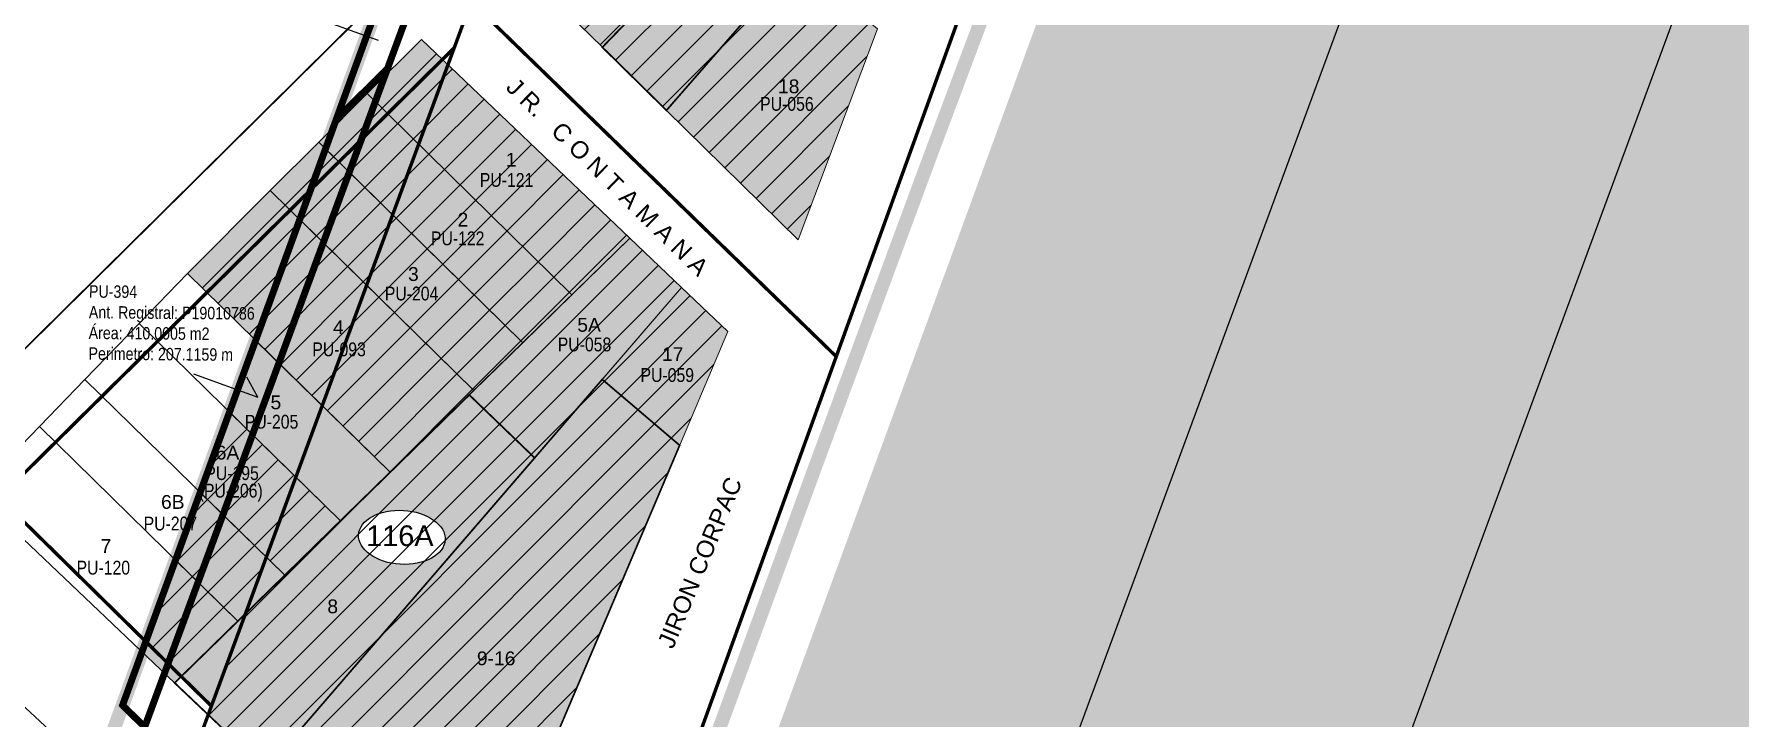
# Model space of a CAD drawing. Header units: metres. Extents: x 546056 to 547654, y 9072317 to 9075555.
# Drawn here: x 547088.8 to 547336.3, y 9075007.4 to 9075106.6 of the extents above; entities that cross this region are included whole.
import ezdxf
from ezdxf.enums import TextEntityAlignment as Align

# ---------------------------------------------------------------- set-up
doc = ezdxf.new("R2010")
doc.units = ezdxf.units.M
for name, pattern in [('ACAD_ISO10W100', [18, 12, -3, 0, -3]), ('DASHDOT', [1, 0.5, -0.25, 0, -0.25]), ('DASHED', [0.75, 0.5, -0.25])]:
    doc.linetypes.add(name, pattern=pattern)
doc.layers.get('0').update_dxf_attribs({"color": 130})
for name, color, linetype in [('0-poligonos', 7, 'DASHED'), ('000 COLINDANTE', 8, 'Continuous'), ('3. HACHT_ADQUIRIDO', 3, 'Continuous'), ('AH LAS GAVIOTAS', 7, 'Continuous'), ('AREA PARCIAL', 9, 'Continuous'), ('CODIGO PREDIO', 5, 'Continuous'), ('ENTREGADOS A OPAT', 130, 'Continuous'), ('LOTES', 7, 'Continuous'), ('LOTES_PREDIOS', 7, 'Continuous'), ('MANZANA', 7, 'Continuous'), ('P19048664', 40, 'Continuous'), ('PARTIDA 11161618_MTC', 150, 'Continuous'), ('PARTIDA_P19010786', 40, 'Continuous'), ('PERIMETRICO', 1, 'Continuous'), ('PREDIO ADQUIRIDO DL 1364', 3, 'Continuous'), ('Transferencias o Adquisiciones Nuevas', 1, 'Continuous'), ('URB YARINACOCHAS', 7, 'Continuous'), ('VIAS', 7, 'Continuous')]:
    doc.layers.add(name, color=color, linetype=linetype)
doc.styles.add('arial', font='arial.ttf', dxfattribs={"height": 0.1})
doc.styles.add('Arial Narrow', font='ARIALN.TTF')
doc.styles.add('CODIGO', font='ARIALN.TTF')

msp = doc.modelspace()

# ---------------------------------------------------------------- hatches: boundary and pattern name
at = {"true_color": 0xbdeeff, "transparency": 33554559}
h = msp.add_hatch(color=254, dxfattribs=at)
h.dxf.hatch_style = 1
h.paths.add_polyline_path([(547349.3, 9074052.99), (547347.59, 9074107.75), (547335.9, 9074188.46), (547321.31, 9074245.17), (547392.34, 9074835.03), (547386.14, 9074925.07), (547416.57, 9075031.22), (547427.05, 9075045.78), (547416.93, 9075067.03), (547415.18, 9075076.21), (547429.51, 9075118.23), (547422.26, 9075124.53), (547421.14, 9075147.77), (547434.77, 9075162.43), (547439.89, 9075179.38), (547443.64, 9075197.78), (547462.71, 9075245.98), (547577.46, 9075370.75), (547399.73, 9075531.63), (547385.41, 9075513.8), (547357.77, 9075439.43), (547355.99, 9075440.1), (546239.78, 9072396.33), (546249.8, 9072358.35), (546734.39, 9072481.83), (546808.97, 9072697.79), (546816.43, 9072719.67), (546868.02, 9072857.11), (546870.42, 9072863.77), (547105.84, 9072927.93), (547071.26, 9073050.57), (547073.1, 9073080.4), (547077.07, 9073179.84), (547032.15, 9073499.03), (547079.36, 9073627.77), (547075.7, 9073729.58), (547086.01, 9073756.98), (547074.43, 9073809.59), (547233.46, 9073846.21), (547328.77, 9073908.99)])
at = {"layer": '3. HACHT_ADQUIRIDO', "lineweight": 0, "ltscale": 0.3}
h = msp.add_hatch(color=92, dxfattribs=at)
h.dxf.hatch_style = 1
h.paths.add_polyline_path([(547190.44, 9075124.49), (547171.24, 9075104.66), (547180.54, 9075095.51), (547199.37, 9075117.1)])
h.paths.add_polyline_path([(547227.9, 9075236.13), (547236.69, 9075236.13), (547236.69, 9075239.19), (547227.9, 9075239.19)], flags=9)
h.paths.add_polyline_path([(547225.64, 9075174.45), (547343.49, 9075174.45), (547343.49, 9075188.42), (547225.64, 9075188.42)], flags=9)
h.paths.add_polyline_path([(547301.4, 9075409.84), (547310.19, 9075409.84), (547310.19, 9075412.91), (547301.4, 9075412.91)], flags=9)
h.paths.add_polyline_path([(547242.51, 9075332.7), (547245.08, 9075332.7), (547245.08, 9075335.76), (547242.51, 9075335.76)], flags=9)
h.paths.add_polyline_path([(547169.96, 9075129.85), (547178.75, 9075129.85), (547178.75, 9075132.91), (547169.96, 9075132.91)], flags=9)
h.paths.add_polyline_path([(547199.08, 9075130.35), (547207.86, 9075130.35), (547207.86, 9075133.42), (547199.08, 9075133.42)], flags=9)
h.paths.add_polyline_path([(547193.79, 9075120.73), (547202.58, 9075120.73), (547202.58, 9075123.8), (547193.79, 9075123.8)], flags=9)
h.paths.add_polyline_path([(547193.62, 9075094.9), (547202.41, 9075094.9), (547202.41, 9075097.97), (547193.62, 9075097.97)], flags=9)
h.paths.add_polyline_path([(547172.34, 9075116.02), (547181.13, 9075116.02), (547181.13, 9075119.08), (547172.34, 9075119.08)], flags=25)
h.paths.add_polyline_path([(547164.54, 9075173.61), (547173.33, 9075173.61), (547173.33, 9075176.68), (547164.54, 9075176.68)], flags=9)
h.paths.add_polyline_path([(547237.5, 9075211.91), (547246.29, 9075211.91), (547246.29, 9075214.97), (547237.5, 9075214.97)], flags=9)
h.paths.add_polyline_path([(547247.68, 9075231.53), (547256.47, 9075231.53), (547256.47, 9075234.59), (547247.68, 9075234.59)], flags=9)
h.paths.add_polyline_path([(547238.66, 9075329.65), (547247.44, 9075329.65), (547247.44, 9075332.72), (547238.66, 9075332.72)], flags=9)
h.paths.add_polyline_path([(547269.94, 9075353.07), (547278.73, 9075353.07), (547278.73, 9075356.14), (547269.94, 9075356.14)], flags=9)
h.paths.add_polyline_path([(547287.41, 9075382.14), (547296.2, 9075382.14), (547296.2, 9075385.2), (547287.41, 9075385.2)], flags=9)
h.paths.add_polyline_path([(547228.76, 9075315.64), (547237.55, 9075315.64), (547237.55, 9075318.7), (547228.76, 9075318.7)], flags=9)
h.paths.add_polyline_path([(547219.59, 9075304.23), (547228.38, 9075304.23), (547228.38, 9075307.3), (547219.59, 9075307.3)], flags=9)
h.paths.add_polyline_path([(547210.2, 9075293.41), (547218.99, 9075293.41), (547218.99, 9075296.47), (547210.2, 9075296.47)], flags=9)
h.paths.add_polyline_path([(547195.75, 9075275.16), (547204.54, 9075275.16), (547204.54, 9075278.23), (547195.75, 9075278.23)], flags=9)
h.paths.add_polyline_path([(547204.76, 9075257.5), (547213.55, 9075257.5), (547213.55, 9075260.56), (547204.76, 9075260.56)], flags=9)
h.paths.add_polyline_path([(547216.79, 9075247.4), (547225.58, 9075247.4), (547225.58, 9075250.46), (547216.79, 9075250.46)], flags=9)
h.paths.add_polyline_path([(547239.17, 9075269.32), (547257.13, 9075269.32), (547257.13, 9075272.38), (547239.17, 9075272.38)], flags=9)
h.paths.add_polyline_path([(547269.6, 9075286.96), (547278.38, 9075286.96), (547278.38, 9075290.02), (547269.6, 9075290.02)], flags=9)
h.paths.add_polyline_path([(547261.33, 9075296.08), (547267.92, 9075296.08), (547267.92, 9075298.38), (547261.33, 9075298.38)], flags=9)
h.paths.add_polyline_path([(547257.4, 9075307.3), (547266.19, 9075307.3), (547266.19, 9075310.36), (547257.4, 9075310.36)], flags=9)
h.paths.add_polyline_path([(547191.7, 9075235.78), (547220.11, 9075206.93), (547222.88, 9075209.65), (547194.46, 9075238.5)], flags=9)
h.paths.add_polyline_path([(547175.2, 9075167.18), (547183.72, 9075167.18), (547183.72, 9075171.78), (547175.2, 9075171.78)], flags=9)
h.paths.add_polyline_path([(547227.64, 9075275.86), (547233.83, 9075275.86), (547233.83, 9075280.45), (547227.64, 9075280.45)], flags=9)
h.paths.add_polyline_path([(547199.95, 9075278.41), (547202.51, 9075278.41), (547202.51, 9075281.41), (547199.95, 9075281.41)], flags=9)
h.paths.add_polyline_path([(547272.58, 9075290.4), (547276.71, 9075290.4), (547276.71, 9075293.46), (547272.58, 9075293.46)], flags=9)
h.paths.add_polyline_path([(547261.85, 9075299.18), (547267.85, 9075299.18), (547267.85, 9075302.25), (547261.85, 9075302.25)], flags=9)
h.paths.add_polyline_path([(547260.21, 9075311.14), (547266.2, 9075311.14), (547266.2, 9075314.2), (547260.21, 9075314.2)], flags=9)
h.paths.add_polyline_path([(547245.56, 9075272.15), (547257.64, 9075272.15), (547257.64, 9075275.76), (547245.56, 9075275.76)], flags=9)
h.paths.add_polyline_path([(547239.83, 9075215.13), (547243.95, 9075215.13), (547243.95, 9075218.14), (547239.83, 9075218.14)], flags=9)
h.paths.add_polyline_path([(547249.35, 9075234.59), (547255.33, 9075234.59), (547255.33, 9075237.6), (547249.35, 9075237.6)], flags=9)
h.paths.add_polyline_path([(547232.86, 9075238.92), (547235.42, 9075238.92), (547235.42, 9075241.94), (547232.86, 9075241.94)], flags=9)
h.paths.add_polyline_path([(547208.31, 9075260.09), (547210.89, 9075260.09), (547210.89, 9075263.15), (547208.31, 9075263.15)], flags=9)
h.paths.add_polyline_path([(547220.78, 9075250.27), (547223.34, 9075250.27), (547223.34, 9075253.28), (547220.78, 9075253.28)], flags=9)
h.paths.add_polyline_path([(547213.66, 9075296.19), (547216.24, 9075296.19), (547216.24, 9075299.25), (547213.66, 9075299.25)], flags=9)
h.paths.add_polyline_path([(547223.05, 9075306.98), (547225.6, 9075306.98), (547225.6, 9075309.94), (547223.05, 9075309.94)], flags=9)
h.paths.add_polyline_path([(547232.13, 9075318.43), (547234.7, 9075318.43), (547234.7, 9075321.5), (547232.13, 9075321.5)], flags=9)
h.paths.add_polyline_path([(547173.21, 9075132.63), (547177.32, 9075132.63), (547177.32, 9075135.64), (547173.21, 9075135.64)], flags=9)
h.paths.add_polyline_path([(547196.22, 9075097.45), (547200.35, 9075097.45), (547200.35, 9075100.52), (547196.22, 9075100.52)], flags=9)
h.paths.add_polyline_path([(547184.09, 9075109.14), (547188.22, 9075109.14), (547188.22, 9075112.21), (547184.09, 9075112.21)], flags=24)
h.paths.add_polyline_path([(547175.04, 9075119.03), (547179.17, 9075119.03), (547179.17, 9075122.09), (547175.04, 9075122.09)], flags=25)
h.paths.add_polyline_path([(547196.79, 9075123.55), (547200.9, 9075123.55), (547200.9, 9075126.57), (547196.79, 9075126.57)], flags=9)
h.paths.add_polyline_path([(547201.38, 9075132.92), (547205.51, 9075132.92), (547205.51, 9075135.98), (547201.38, 9075135.98)], flags=9)
h.paths.add_polyline_path([(547246.84, 9075341.02), (547264.36, 9075323.23), (547267.13, 9075325.95), (547249.61, 9075343.74)], flags=9)
h.paths.add_polyline_path([(547167.96, 9075177.68), (547170.54, 9075177.68), (547170.54, 9075180.75), (547167.96, 9075180.75)], flags=9)
h.paths.add_polyline_path([(547273.09, 9075356.19), (547275.65, 9075356.19), (547275.65, 9075359.21), (547273.09, 9075359.21)], flags=9)
h.paths.add_polyline_path([(547270.45, 9075237.43), (547279.13, 9075263.72), (547275.45, 9075264.93), (547266.76, 9075238.65)], flags=9)
h.paths.add_polyline_path([(547291.3, 9075375.44), (547297.49, 9075375.44), (547297.49, 9075380.03), (547291.3, 9075380.03)], flags=9)
h.paths.add_polyline_path([(547290.18, 9075385.21), (547292.74, 9075385.21), (547292.74, 9075388.22), (547290.18, 9075388.22)], flags=9)
h.paths.add_polyline_path([(547296.68, 9075394.53), (547301.1, 9075394.53), (547301.1, 9075397.54), (547296.68, 9075397.54)], flags=9)
h.paths.add_polyline_path([(547301.89, 9075401.29), (547306.31, 9075401.29), (547306.31, 9075404.3), (547301.89, 9075404.3)], flags=9)
h.paths.add_polyline_path([(547307.39, 9075406.71), (547312, 9075406.71), (547312, 9075409.81), (547307.39, 9075409.81)], flags=9)
h.paths.add_polyline_path([(547311.33, 9075411.47), (547315.9, 9075411.47), (547315.9, 9075414.49), (547311.33, 9075414.49)], flags=9)
h.paths.add_polyline_path([(547315.86, 9075416.61), (547320.28, 9075416.61), (547320.28, 9075419.62), (547315.86, 9075419.62)], flags=9)
h.paths.add_polyline_path([(547320.56, 9075424.86), (547324.82, 9075424.86), (547324.82, 9075427.87), (547320.56, 9075427.87)], flags=9)
h = msp.add_hatch(color=92, dxfattribs=at)
h.dxf.hatch_style = 1
h.paths.add_polyline_path([(547190.44, 9075124.49), (547181.1, 9075132.24), (547162.88, 9075112.86), (547171.24, 9075104.66)])
h = msp.add_hatch(color=92, dxfattribs=at)
h.dxf.hatch_style = 1
h.paths.add_polyline_path([(547211.18, 9075107.32), (547199.37, 9075117.1), (547180.54, 9075095.51), (547199.63, 9075076.75)])
h = msp.add_hatch(color=92, dxfattribs=at)
h.dxf.hatch_style = 1
h.paths.add_polyline_path([(547175.21, 9075077), (547144.98, 9075105.81), (547137.13, 9075097.96), (547166.79, 9075068.77)])
h = msp.add_hatch(color=92, dxfattribs=at)
h.dxf.hatch_style = 1
h.paths.add_polyline_path([(547137.13, 9075097.96), (547130.08, 9075090.9), (547159.68, 9075061.82), (547166.79, 9075068.77)])
h = msp.add_hatch(color=92, dxfattribs=at)
h.dxf.hatch_style = 1
h.paths.add_polyline_path([(547159.68, 9075061.82), (547152.58, 9075054.89), (547123.06, 9075083.87), (547130.08, 9075090.9)])
h = msp.add_hatch(color=92, dxfattribs=at)
h.dxf.hatch_style = 1
h.paths.add_polyline_path([(547123.06, 9075083.87), (547111.03, 9075071.84), (547140.44, 9075043.03), (547152.58, 9075054.89)])
h = msp.add_hatch(color=92, dxfattribs=at)
h.dxf.hatch_style = 1
h.paths.add_polyline_path([(547175.21, 9075077), (547182.74, 9075069.83), (547161.42, 9075045.12), (547151.93, 9075054.25)])
h = msp.add_hatch(color=92, dxfattribs=at)
h.dxf.hatch_style = 1
h.paths.add_polyline_path([(547182.74, 9075069.83), (547189.46, 9075063.43), (547182.46, 9075046.94), (547171.23, 9075056.5)])
h = msp.add_hatch(color=92, dxfattribs=at)
h.dxf.hatch_style = 1
h.paths.add_polyline_path([(547130.59, 9075052.68), (547126.77, 9075042.33), (547133.24, 9075035.99), (547140.44, 9075043.03)])
h.paths.add_polyline_path([(547130.59, 9075052.68), (547120.93, 9075062.14), (547117.14, 9075051.75), (547126.77, 9075042.33)])
h.paths.add_polyline_path([(547118.85, 9075048.81), (547127.64, 9075048.81), (547127.64, 9075051.88), (547118.85, 9075051.88)], flags=25)
h.paths.add_polyline_path([(547122.59, 9075051.63), (547125.15, 9075051.63), (547125.15, 9075054.64), (547122.59, 9075054.64)], flags=24)
h = msp.add_hatch(color=92, dxfattribs=at)
h.dxf.hatch_style = 1
h.paths.add_polyline_path([(547161.42, 9075045.12), (547151.93, 9075054.25), (547119.46, 9075022.53), (547114.51, 9075009.13), (547114.05, 9075007.87), (547122.42, 9074999.93)])
edge = h.paths.add_edge_path(flags=16)
edge.add_ellipse((547142.15, 9075033.6), major_axis=(6.28, -0.37), ratio=0.623149, start_angle=0, end_angle=360)
h.paths.add_polyline_path([(547119.46, 9075022.53), (547110.14, 9075013.43), (547114.51, 9075009.14)])
h.paths.add_polyline_path([(547182.46, 9075046.94), (547171.23, 9075056.5), (547161.42, 9075045.12), (547122.42, 9074999.93), (547150.99, 9074972.84)])
h.paths.add_polyline_path([(547130.82, 9075022.05), (547133.4, 9075022.05), (547133.4, 9075025.11), (547130.82, 9075025.11)], flags=24)
h.paths.add_polyline_path([(547136.2, 9075031.51), (547147.53, 9075031.51), (547147.53, 9075036.11), (547136.2, 9075036.11)], flags=24)
h.paths.add_polyline_path([(547152.52, 9075014.51), (547159.13, 9075014.51), (547159.13, 9075017.57), (547152.52, 9075017.57)], flags=24)
h = msp.add_hatch(color=92, dxfattribs=at)
h.dxf.hatch_style = 1
h.paths.add_polyline_path([(547126.77, 9075042.33), (547122.49, 9075030.73), (547125.17, 9075028.11), (547133.24, 9075035.99)])
h.paths.add_polyline_path([(547126.77, 9075042.33), (547117.14, 9075051.75), (547112.89, 9075040.12), (547122.48, 9075030.73)])
h.paths.add_polyline_path([(547112.01, 9075038.13), (547122.61, 9075038.13), (547122.61, 9075042.06), (547112.01, 9075042.06)], flags=9)
h.paths.add_polyline_path([(547118.85, 9075048.81), (547127.64, 9075048.81), (547127.64, 9075051.88), (547118.85, 9075051.88)], flags=9)
h.paths.add_polyline_path([(547114.63, 9075044.33), (547119.07, 9075044.33), (547119.07, 9075047.4), (547114.63, 9075047.4)], flags=24)
h.paths.add_polyline_path([(547113.11, 9075041.37), (547121.9, 9075041.37), (547121.9, 9075044.43), (547113.11, 9075044.43)], flags=24)
h = msp.add_hatch(color=92, dxfattribs=at)
h.dxf.hatch_style = 1
h.paths.add_polyline_path([(547122.48, 9075030.73), (547112.89, 9075040.12), (547109.31, 9075030.31), (547118.36, 9075021.45), (547119.46, 9075022.53)])
h.paths.add_polyline_path([(547125.17, 9075028.11), (547122.49, 9075030.73), (547119.46, 9075022.53)])
h.paths.add_polyline_path([(547112.01, 9075038.13), (547122.61, 9075038.13), (547122.61, 9075042.06), (547112.01, 9075042.06)], flags=9)
h.paths.add_polyline_path([(547104.16, 9075034.05), (547112.95, 9075034.05), (547112.95, 9075037.11), (547104.16, 9075037.11)], flags=9)
h = msp.add_hatch(color=92, dxfattribs=at)
h.dxf.hatch_style = 1
h.paths.add_polyline_path([(547109.31, 9075030.31), (547104.45, 9075016.98), (547109.18, 9075012.49), (547118.36, 9075021.45)])
at = {"layer": 'ENTREGADOS A OPAT'}
h = msp.add_hatch(dxfattribs=at)
h.set_pattern_fill('ANSI31', color=256)
h.paths.add_polyline_path([(547190.44, 9075124.49), (547181.1, 9075132.24), (547162.88, 9075112.86), (547171.24, 9075104.66)])
h.paths.add_polyline_path([(547172.34, 9075116.02), (547181.13, 9075116.02), (547181.13, 9075119.08), (547172.34, 9075119.08)], flags=24)
h.paths.add_polyline_path([(547175.04, 9075119.03), (547179.17, 9075119.03), (547179.17, 9075122.09), (547175.04, 9075122.09)], flags=24)
h = msp.add_hatch(dxfattribs=at)
h.set_pattern_fill('ANSI31', color=256)
h.paths.add_polyline_path([(547190.44, 9075124.49), (547171.24, 9075104.66), (547180.54, 9075095.51), (547199.37, 9075117.1)])
h.paths.add_polyline_path([(547184.09, 9075109.14), (547188.22, 9075109.14), (547188.22, 9075112.21), (547184.09, 9075112.21)], flags=24)
h = msp.add_hatch(dxfattribs=at)
h.set_pattern_fill('ANSI31', color=256)
h.paths.add_polyline_path([(547211.18, 9075107.32), (547199.37, 9075117.1), (547180.54, 9075095.51), (547199.63, 9075076.75)])
h.paths.add_polyline_path([(547193.62, 9075094.9), (547202.41, 9075094.9), (547202.41, 9075097.97), (547193.62, 9075097.97)], flags=24)
h.paths.add_polyline_path([(547196.22, 9075097.45), (547200.35, 9075097.45), (547200.35, 9075100.52), (547196.22, 9075100.52)], flags=24)
h = msp.add_hatch(dxfattribs=at)
h.set_pattern_fill('ANSI31', color=256)
h.paths.add_polyline_path([(547148.84, 9075102.13), (547144.59, 9075090.62), (547166.79, 9075068.77), (547175.21, 9075077)])
h.paths.add_polyline_path([(547148.84, 9075102.13), (547148.04, 9075102.9), (547140.1, 9075095.05), (547144.59, 9075090.62)])
h.paths.add_polyline_path([(547148.04, 9075102.9), (547144.98, 9075105.81), (547137.13, 9075097.96), (547140.1, 9075095.05)])
h.paths.add_polyline_path([(547152.95, 9075083.88), (547161.73, 9075083.88), (547161.73, 9075086.94), (547152.95, 9075086.94)], flags=24)
h.paths.add_polyline_path([(547156.73, 9075086.85), (547159.28, 9075086.85), (547159.28, 9075089.86), (547156.73, 9075089.86)], flags=24)
h = msp.add_hatch(dxfattribs=at)
h.set_pattern_fill('ANSI31', color=256)
h.paths.add_polyline_path([(547144.59, 9075090.62), (547140.81, 9075080.37), (547159.68, 9075061.82), (547166.79, 9075068.77)])
h.paths.add_polyline_path([(547144.59, 9075090.62), (547140.1, 9075095.05), (547133, 9075088.03), (547140.81, 9075080.37)])
h.paths.add_polyline_path([(547140.1, 9075095.05), (547137.13, 9075097.96), (547132.2, 9075093.02), (547131.07, 9075089.93), (547133, 9075088.03)])
h.paths.add_polyline_path([(547145.86, 9075075.4), (547154.65, 9075075.4), (547154.65, 9075078.46), (547145.86, 9075078.46)], flags=25)
h.paths.add_polyline_path([(547149.73, 9075078.16), (547152.29, 9075078.16), (547152.29, 9075081.17), (547149.73, 9075081.17)], flags=24)
h = msp.add_hatch(dxfattribs=at)
h.set_pattern_fill('ANSI31', color=256)
h.paths.add_polyline_path([(547140.81, 9075080.37), (547137.04, 9075070.15), (547152.58, 9075054.89), (547159.68, 9075061.82)])
h.paths.add_polyline_path([(547140.81, 9075080.37), (547133, 9075088.03), (547128.89, 9075083.96), (547127.33, 9075079.68), (547137.04, 9075070.15)])
h.paths.add_polyline_path([(547133, 9075088.03), (547131.07, 9075089.93), (547128.89, 9075083.96)])
h.paths.add_polyline_path([(547128.89, 9075083.96), (547125.94, 9075081.04), (547127.33, 9075079.68)])
h.paths.add_polyline_path([(547131.07, 9075089.93), (547130.08, 9075090.9), (547123.06, 9075083.87), (547125.94, 9075081.04), (547128.89, 9075083.96)])
h.paths.add_polyline_path([(547139.17, 9075067.41), (547147.96, 9075067.41), (547147.96, 9075070.47), (547139.17, 9075070.47)], flags=25)
h.paths.add_polyline_path([(547142.53, 9075070.24), (547145.1, 9075070.24), (547145.1, 9075073.3), (547142.53, 9075073.3)], flags=24)
h.paths.add_polyline_path([(547142.53, 9075070.24), (547145.1, 9075070.24), (547145.1, 9075073.3), (547142.53, 9075073.3)], flags=24)
h = msp.add_hatch(dxfattribs=at)
h.set_pattern_fill('ANSI31', color=256)
h.paths.add_polyline_path([(547137.04, 9075070.15), (547130.59, 9075052.68), (547140.44, 9075043.03), (547152.58, 9075054.89)])
h.paths.add_polyline_path([(547137.04, 9075070.15), (547127.33, 9075079.68), (547120.93, 9075062.14), (547130.59, 9075052.68)])
h.paths.add_polyline_path([(547127.33, 9075079.68), (547125.94, 9075081.04), (547113.85, 9075069.09), (547120.93, 9075062.14)])
h.paths.add_polyline_path([(547125.94, 9075081.04), (547123.06, 9075083.87), (547111.03, 9075071.84), (547113.85, 9075069.09)])
h.paths.add_polyline_path([(547128.64, 9075059.31), (547137.43, 9075059.31), (547137.43, 9075062.38), (547128.64, 9075062.38)], flags=9)
h.paths.add_polyline_path([(547131.65, 9075062.56), (547134.21, 9075062.56), (547134.21, 9075065.56), (547131.65, 9075065.56)], flags=24)
h = msp.add_hatch(dxfattribs=at)
h.set_pattern_fill('ANSI31', color=256)
h.paths.add_polyline_path([(547182.74, 9075069.83), (547175.21, 9075077), (547151.93, 9075054.25), (547161.42, 9075045.12)])
h.paths.add_polyline_path([(547167.09, 9075062.86), (547171.53, 9075062.86), (547171.53, 9075065.91), (547167.09, 9075065.91)], flags=24)
h.paths.add_polyline_path([(547164.26, 9075060.03), (547173.05, 9075060.03), (547173.05, 9075063.09), (547164.26, 9075063.09)], flags=24)
h = msp.add_hatch(dxfattribs=at)
h.set_pattern_fill('ANSI31', color=256)
h.paths.add_polyline_path([(547189.46, 9075063.43), (547182.74, 9075069.83), (547171.23, 9075056.5), (547182.46, 9075046.94)])
h.paths.add_polyline_path([(547179.39, 9075058.67), (547183.5, 9075058.67), (547183.5, 9075061.68), (547179.39, 9075061.68)], flags=24)
h.paths.add_polyline_path([(547176.27, 9075055.59), (547185.05, 9075055.59), (547185.05, 9075058.65), (547176.27, 9075058.65)], flags=24)
h = msp.add_hatch(dxfattribs=at)
h.set_pattern_fill('ANSI31', color=256)
h.paths.add_polyline_path([(547182.46, 9075046.94), (547171.23, 9075056.5), (547161.42, 9075045.12), (547122.42, 9074999.93), (547150.99, 9074972.84)])
h.paths.add_polyline_path([(547161.42, 9075045.12), (547151.93, 9075054.25), (547119.46, 9075022.53), (547114.51, 9075009.13), (547114.05, 9075007.87), (547122.42, 9074999.93)])
h.paths.add_polyline_path([(547152.52, 9075014.51), (547159.13, 9075014.51), (547159.13, 9075017.57), (547152.52, 9075017.57)], flags=24)
h.paths.add_polyline_path([(547130.82, 9075022.05), (547133.4, 9075022.05), (547133.4, 9075025.11), (547130.82, 9075025.11)], flags=24)
h.paths.add_polyline_path([(547136.2, 9075031.51), (547147.53, 9075031.51), (547147.53, 9075036.11), (547136.2, 9075036.11)], flags=24)
h = msp.add_hatch(dxfattribs=at)
h.set_pattern_fill('ANSI31', color=256)
h.paths.add_polyline_path([(547126.77, 9075042.33), (547117.14, 9075051.75), (547112.89, 9075040.12), (547122.48, 9075030.73)])
h.paths.add_polyline_path([(547133.24, 9075035.99), (547126.77, 9075042.33), (547122.49, 9075030.73), (547125.17, 9075028.11)])
h.paths.add_polyline_path([(547112.01, 9075038.13), (547122.61, 9075038.13), (547122.61, 9075042.06), (547112.01, 9075042.06)], flags=9)
h.paths.add_polyline_path([(547118.85, 9075048.81), (547127.64, 9075048.81), (547127.64, 9075051.88), (547118.85, 9075051.88)], flags=9)
h.paths.add_polyline_path([(547114.63, 9075044.33), (547119.07, 9075044.33), (547119.07, 9075047.4), (547114.63, 9075047.4)], flags=24)
h.paths.add_polyline_path([(547113.11, 9075041.37), (547121.9, 9075041.37), (547121.9, 9075044.43), (547113.11, 9075044.43)], flags=24)
h = msp.add_hatch(dxfattribs=at)
h.set_pattern_fill('ANSI31', color=256)
h.paths.add_polyline_path([(547133.24, 9075035.99), (547126.77, 9075042.33), (547122.49, 9075030.73), (547125.17, 9075028.11)])
h.paths.add_polyline_path([(547126.77, 9075042.33), (547117.14, 9075051.75), (547112.89, 9075040.12), (547122.48, 9075030.73)])
h.paths.add_polyline_path([(547112.01, 9075038.13), (547122.61, 9075038.13), (547122.61, 9075042.06), (547112.01, 9075042.06)], flags=9)
h.paths.add_polyline_path([(547118.85, 9075048.81), (547127.64, 9075048.81), (547127.64, 9075051.88), (547118.85, 9075051.88)], flags=9)
h.paths.add_polyline_path([(547114.63, 9075044.33), (547119.07, 9075044.33), (547119.07, 9075047.4), (547114.63, 9075047.4)], flags=24)
h.paths.add_polyline_path([(547113.11, 9075041.37), (547121.9, 9075041.37), (547121.9, 9075044.43), (547113.11, 9075044.43)], flags=24)
h = msp.add_hatch(dxfattribs=at)
h.set_pattern_fill('ANSI31', color=256)
h.paths.add_polyline_path([(547122.48, 9075030.73), (547116.19, 9075036.89), (547112.58, 9075027.11), (547118.36, 9075021.45), (547119.46, 9075022.53)])
h.paths.add_polyline_path([(547116.19, 9075036.89), (547112.89, 9075040.12), (547109.31, 9075030.31), (547112.58, 9075027.11)])
h.paths.add_polyline_path([(547112.01, 9075038.13), (547122.61, 9075038.13), (547122.61, 9075042.06), (547112.01, 9075042.06)], flags=9)
h.paths.add_polyline_path([(547104.16, 9075034.05), (547112.95, 9075034.05), (547112.95, 9075037.11), (547104.16, 9075037.11)], flags=9)
h = msp.add_hatch(dxfattribs=at)
h.set_pattern_fill('ANSI31', color=256)
h.paths.add_polyline_path([(547109.31, 9075030.31), (547105, 9075018.48), (547110.14, 9075013.43), (547118.36, 9075021.45)])

# ---------------------------------------------------------------- linework, layer by layer
at = {"color": 6, "const_width": 2}
msp.add_lwpolyline([(547321.31, 9074245.17), (547392.34, 9074835.03), (547597.56, 9075354.76), (547577.46, 9075370.75), (547399.73, 9075531.63), (547385.41, 9075513.8), (547325.66, 9075439.44), (547216.73, 9075324.66), (546767.97, 9074094.98)], dxfattribs=at)
at = {"layer": '0-poligonos', "ltscale": 5, "const_width": 2}
for points in [[(547108.38, 9074786.44), (547147.83, 9074895.24), (547158.32, 9074924.15), (547163.79, 9074939.18), (547177.35, 9074976.23), (547178.91, 9074980.51), (547202.63, 9075045.18), (547218.78, 9075088.78), (547230.42, 9075119.78), (547244.39, 9075157.59), (547255.18, 9075186.66), (547275.43, 9075241.15), (547292.73, 9075287.75), (547315.87, 9075348.91), (547317.9, 9075351.69), (547336.65, 9075401.26), (547351.15, 9075441.91), (547353.46, 9075440.83), (547367.56, 9075479.52), (547374.59, 9075497.54), (547397.74, 9075531.82), (547325.66, 9075439.44), (547216.73, 9075324.66), (546767.97, 9074094.98)], [(547108.38, 9074786.44), (547147.83, 9074895.24), (547158.32, 9074924.15), (547163.79, 9074939.18), (547165.18, 9074942.94), (547168.33, 9074951.44), (547172.07, 9074961.71), (547177.35, 9074976.23), (547178.91, 9074980.51), (547202.63, 9075045.18), (547218.78, 9075088.78), (547230.42, 9075119.78), (547244.39, 9075157.59), (547255.18, 9075186.66), (547275.43, 9075241.15), (547292.73, 9075287.75), (547315.87, 9075348.91), (547317.9, 9075351.69), (547336.65, 9075401.26), (547351.15, 9075441.91)]]:
    msp.add_lwpolyline(points, dxfattribs=at)
at = {"layer": '000 COLINDANTE'}
for points in [[(547386.2, 9075400.83), (546347.32, 9072585.95)], [(547082.58, 9074447.53), (547392.27, 9075286.43)]]:
    msp.add_lwpolyline(points, dxfattribs=at)
at = {"layer": 'AH LAS GAVIOTAS', "color": 0, "linetype": 'DASHDOT', "ltscale": 20, "const_width": 0.25}
msp.add_lwpolyline([(547145.21, 9075118.09), (547205.18, 9075059.8), (547028.25, 9074571.38), (546902.88, 9074698.3), (547072.49, 9074871.4), (546982.45, 9074957.07)], close=True, dxfattribs=at)
at = {"layer": 'AREA PARCIAL'}
for points in [[(547131.07, 9075089.93), (547127.33, 9075079.68), (547152.58, 9075054.89), (547159.68, 9075061.82)], [(547120.93, 9075062.14), (547117.14, 9075051.75), (547133.24, 9075035.99), (547140.44, 9075043.03)], [(547117.14, 9075051.75), (547112.89, 9075040.12), (547125.17, 9075028.11), (547133.24, 9075035.99)], [(547112.89, 9075040.12), (547109.31, 9075030.31), (547118.36, 9075021.45), (547125.17, 9075028.11)]]:
    msp.add_lwpolyline(points, close=True, dxfattribs=at)
at = {"layer": 'LOTES_PREDIOS', "color": 250, "linetype": 'Continuous', "lineweight": 0}
for points in [[(547190.44, 9075124.49), (547181.1, 9075132.24), (547162.88, 9075112.86), (547171.24, 9075104.66)], [(547211.18, 9075107.32), (547199.37, 9075117.1), (547180.54, 9075095.51), (547199.63, 9075076.75)], [(547175.21, 9075077), (547182.74, 9075069.83), (547161.42, 9075045.12), (547151.93, 9075054.25)], [(547182.74, 9075069.83), (547189.46, 9075063.43), (547182.46, 9075046.94), (547171.23, 9075056.5)], [(547104.02, 9075064.6), (547096.17, 9075056.49), (547125.17, 9075028.11), (547133.24, 9075035.99)]]:
    msp.add_lwpolyline(points, close=True, dxfattribs=at).dxf.unprotected_set("ltscale", 0)
for points in [[(547175.21, 9075077), (547144.98, 9075105.81), (547137.13, 9075097.96), (547166.79, 9075068.77), (547175.21, 9075077)], [(547137.13, 9075097.96), (547130.08, 9075090.9), (547159.68, 9075061.82), (547166.79, 9075068.77), (547137.13, 9075097.96)], [(547159.68, 9075061.82), (547152.58, 9075054.89), (547123.06, 9075083.87), (547130.08, 9075090.9), (547159.68, 9075061.82)], [(547123.06, 9075083.87), (547111.03, 9075071.84), (547140.44, 9075043.03), (547152.58, 9075054.89), (547123.06, 9075083.87)], [(547111.03, 9075071.84), (547104.02, 9075064.6), (547133.24, 9075035.99), (547140.44, 9075043.03), (547111.03, 9075071.84)], [(547096.17, 9075056.49), (547089.55, 9075049.66), (547118.36, 9075021.45), (547125.17, 9075028.11), (547096.17, 9075056.49)], [(547089.55, 9075049.66), (547080.19, 9075039.99), (547109.18, 9075012.49), (547118.36, 9075021.45), (547089.55, 9075049.66)], [(547062.59, 9075018.36), (547069.7, 9075025.4), (547091.69, 9075004.99), (547084.58, 9074997.95)]]:
    msp.add_lwpolyline(points, dxfattribs=at).dxf.unprotected_set("ltscale", 0)
at = {"layer": 'MANZANA'}
msp.add_ellipse((547142.15, 9075033.6), major_axis=(6.28, -0.37), ratio=0.623149, start_param=-3.141592653589793, end_param=3.141592653589793, dxfattribs=at)
at = {"layer": 'P19048664', "const_width": 0.5}
msp.add_lwpolyline([(547145.65, 9075129.9), (547155.49, 9075120.14), (547149.75, 9075104.59), (547128.89, 9075083.96)], close=True, dxfattribs=at)
at = {"layer": 'PARTIDA 11161618_MTC', "const_width": 0.5}
msp.add_lwpolyline([(547356.67, 9075478.03), (547325.66, 9075439.44), (547240.05, 9075349.23), (546907.66, 9074448.73), (546899.85, 9074456.36), (546767.97, 9074094.98), (546561.61, 9074000.19), (546516.25, 9073875.9), (546540.05, 9073824.76), (546422.46, 9073502.5), (546440.76, 9073495.82), (546414.1, 9073422.75), (546482.53, 9073375.31), (546489.27, 9073387.67), (546503.78, 9073378.8), (546543.27, 9073464.65), (546549.95, 9073460.34), (546511.5, 9073355.22), (546572.43, 9073312.99)], close=True, dxfattribs=at)
at = {"layer": 'PARTIDA_P19010786', "const_width": 0.5}
msp.add_lwpolyline([(547149.75, 9075104.59), (547114.51, 9075009.13), (547083.76, 9075039.34), (547149.75, 9075104.59)], close=True, dxfattribs=at)
at = {"layer": 'PERIMETRICO', "color": 30, "linetype": 'ACAD_ISO10W100', "ltscale": 0.25, "true_color": 0xf8991e, "const_width": 1}
msp.add_lwpolyline([(547145.8, 9075117.1), (547145.8, 9075117.1), (547142.26, 9075120.61), (547132.63, 9075094.21), (547140.06, 9075101.56)], close=True, dxfattribs=at)
at = {"layer": 'PERIMETRICO', "color": 6, "linetype": 'ACAD_ISO10W100', "ltscale": 0.25, "const_width": 1}
msp.add_lwpolyline([(547140.06, 9075101.55), (547140.05, 9075101.54), (547132.63, 9075094.2), (547101.62, 9075009.25), (547104.83, 9075006.1)], close=True, dxfattribs=at)
at = {"layer": 'PREDIO ADQUIRIDO DL 1364', "const_width": 0.25}
for points in [[(547199.37, 9075117.1), (547190.44, 9075124.49), (547171.24, 9075104.66), (547180.54, 9075095.51)], [(547122.42, 9074999.93), (547171.23, 9075056.5), (547182.46, 9075046.94), (547150.99, 9074972.84)], [(547122.42, 9074999.93), (547109.18, 9075012.49), (547151.93, 9075054.25), (547161.42, 9075045.12)]]:
    msp.add_lwpolyline(points, close=True, dxfattribs=at)
at = {"layer": 'Transferencias o Adquisiciones Nuevas'}
for p, q in [((547129.39, 9075109.05), (547138.72, 9075105.68)), ((547111.9, 9075057.31), (547121.23, 9075053.94)), ((547121.23, 9075053.94), (547119.66, 9075056.8))]:
    msp.add_line(p, q, dxfattribs=at)
at = {"layer": 'URB YARINACOCHAS', "linetype": 'DASHDOT', "ltscale": 25, "const_width": 0.5}
msp.add_lwpolyline([(547345.5, 9075447.19), (547205.18, 9075059.81), (547120.98, 9075141.63), (547155.25, 9075177.91), (547140.83, 9075191.88), (547182.63, 9075234.1), (547177.25, 9075264.11), (547205.84, 9075294.33), (547181.43, 9075317.2), (547329.8, 9075463.75), (547345.5, 9075447.19)], dxfattribs=at)

# ---------------------------------------------------------------- texts
at = {"layer": 'CODIGO PREDIO', "style": 'CODIGO'}
for s, p in [('PU-056', (547198.02, 9075096.45, 156.67)), ('PU-121', (547157.34, 9075085.42, 156.67)), ('PU-122', (547150.25, 9075076.95, 156.67)), ('PU-204', (547143.56, 9075068.95, 156.67)), ('PU-093', (547133.04, 9075060.86, 156.67)), ('PU-058', (547168.65, 9075061.57, 156.67)), ('PU-059', (547180.66, 9075057.13, 156.67)), ('PU-205', (547123.24, 9075050.36, 156.67)), ('PU-195', (547117.51, 9075042.91, 156.67)), ('PU-207', (547108.56, 9075035.6, 156.67)), ('PU-120', (547098.83, 9075029.2, 156.67))]:
    msp.add_text(s, height=2, dxfattribs=at).set_placement(p, align=Align.MIDDLE_CENTER)
at = {"layer": 'CODIGO PREDIO', "color": 1, "style": 'CODIGO'}
msp.add_text('(PU-206)', height=2, dxfattribs=at).set_placement((547117.31, 9075040.37, 156.67), align=Align.MIDDLE_CENTER)
at = {"layer": 'LOTES', "lineweight": 0, "style": 'arial'}
for s, p in [('18', (547198.28, 9075099)), ('1', (547158, 9075088.35)), ('2', (547151.01, 9075079.66)), ('3', (547143.82, 9075071.78)), ('4', (547132.93, 9075064.06)), ('5A', (547169.31, 9075064.41)), ('17', (547181.45, 9075060.17)), ('7', (547099.22, 9075032.35)), ('8', (547132.11, 9075023.59)), ('9-16', (547155.83, 9075016.05))]:
    msp.add_text(s, height=2, dxfattribs=at).set_placement(p, align=Align.MIDDLE_CENTER)
at = {"layer": 'LOTES', "color": 7, "lineweight": 0, "style": 'arial'}
for s, p in [('3', (547143.82, 9075071.78)), ('5', (547123.87, 9075053.17)), ('6A', (547116.85, 9075045.88)), ('6B', (547108.91, 9075038.73))]:
    msp.add_text(s, height=2, dxfattribs=at).set_placement(p, align=Align.MIDDLE_CENTER)
at = {"layer": 'MANZANA', "style": 'arial'}
msp.add_text('116A', height=3, dxfattribs=at).set_placement((547141.86, 9075033.83, -152.65), align=Align.MIDDLE_CENTER)
at = {"layer": 'Transferencias o Adquisiciones Nuevas', "insert": (547096.76, 9075070.16), "char_height": 1.8, "attachment_point": 1, "rotation": 359.5323, "style": 'Arial Narrow'}
msp.add_mtext_dynamic_manual_height_columns('PU-394\\PAnt. Registral: P19010786\\PÁrea: 410.0005 m2\\PPerimetro: 207.1159 m', width=23.8643, gutter_width=6.2, heights=[0], dxfattribs=at)
at = {"layer": 'VIAS', "color": 7, "style": 'arial'}
for s, rotation, p in [('J R.   C O N T A M A N A', 315.6375, (547157.1, 9075098.67)), ('JIRON CORPAC', 67.4679, (547181.48, 9075017.28))]:
    msp.add_text(s, height=2.5, rotation=rotation, dxfattribs=at).set_placement(p)

doc.saveas('drawing.dxf')
